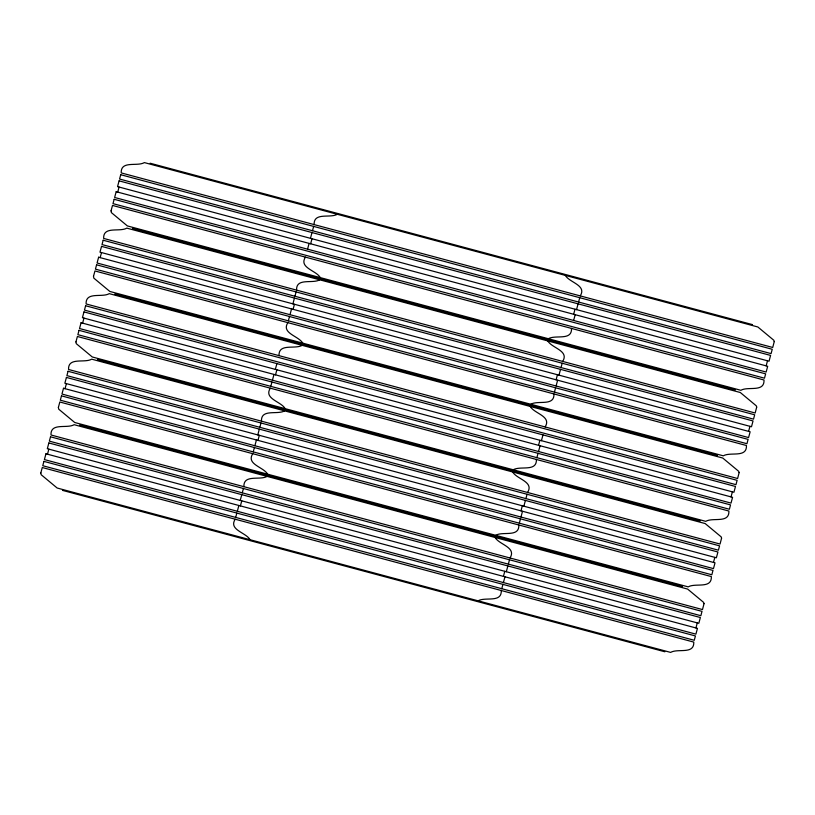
<?xml version="1.0" encoding="UTF-8"?>
<svg xmlns="http://www.w3.org/2000/svg" width="815" height="815" viewBox="0 0 815 815"><rect width="100%" height="100%" fill="white"/><g stroke="black" fill="none" stroke-linecap="round" stroke-linejoin="round"><path stroke-width="1.22" d="M47.494 454.2L48.849 449.147M65.047 388.684L66.402 383.62M82.61 323.158L83.965 318.095M100.163 257.632L101.518 252.569M117.717 192.106L119.072 187.053M235.189 519.216C228.332 529.933 246.049 532.47 250.073 539.713M235.678 517.413L236.839 513.073M237.328 511.27L238.876 505.483M240.231 500.42L241.78 494.644M242.259 492.831L243.42 488.501M243.909 486.687C243.328 473.984 259.934 480.636 267.045 476.388M252.752 453.69C245.896 464.418 263.602 466.944 267.636 474.187M253.231 451.887L254.392 447.547M254.881 445.744L256.43 439.957M257.784 434.904L259.333 429.118M259.822 427.315L260.983 422.975M261.462 421.172C260.882 408.458 277.487 415.11 284.598 410.862M270.305 388.174C263.449 398.892 281.165 401.428 285.189 408.661M270.794 386.361L271.955 382.031M272.434 380.218L273.983 374.442M275.348 369.378L276.896 363.592M279.025 355.646C278.445 342.932 295.05 349.594 302.161 345.336M287.868 322.648C281.002 333.366 298.718 335.902 302.752 343.146M288.347 320.835L289.508 316.505M289.997 314.692L291.546 308.916M292.901 303.852L294.449 298.066M294.938 296.263L296.1 291.923M296.579 290.12C295.998 277.406 312.603 284.068 319.714 279.81M305.421 257.122C298.565 267.84 316.271 270.376 320.305 277.62M307.55 249.176L309.099 243.39M310.454 238.326L312.002 232.55M312.491 230.737L313.653 226.407M314.142 224.594C313.561 211.88 330.167 218.542 337.278 214.284M240.405 505.901L241.77 500.838M257.968 440.375L259.323 435.312M275.521 374.849L276.876 369.786M293.084 309.323L294.439 304.26M310.637 243.797L311.992 238.744M503.426 576.368L504.78 571.315M520.979 510.842L522.334 505.789M538.542 445.326L539.897 440.263M556.095 379.8L557.45 374.737M573.648 314.274L575.013 309.211M501.276 590.518C501.857 603.232 485.251 596.57 478.14 600.818M501.765 588.705L502.926 584.375M503.415 582.562L504.964 576.786M506.319 571.723L507.867 565.936M508.346 564.133L509.507 559.793M509.996 557.99C516.853 547.273 499.147 544.736 495.113 537.493M518.839 524.992C519.42 537.706 502.814 531.044 495.703 535.302M519.318 523.189L520.479 518.849M520.968 517.036L522.517 511.26M523.872 506.197L525.42 500.42M525.909 498.607L527.071 494.277M527.55 492.464C534.416 481.747 516.7 479.21 512.666 471.966M536.392 459.466C536.973 472.18 520.367 465.518 513.256 469.776M536.881 457.663L538.043 453.323M538.521 451.52L540.07 445.734M541.435 440.671L542.984 434.894M545.113 426.938C551.969 416.221 534.253 413.684 530.229 406.451M553.956 393.94C554.536 406.654 537.931 399.992 530.82 404.25M554.434 392.137L555.596 387.797M556.085 385.994L557.633 380.208M558.988 375.155L560.537 369.368M561.026 367.565L562.187 363.225M562.666 361.422C569.522 350.695 551.816 348.168 547.782 340.925M571.509 328.425C572.089 341.128 555.484 334.476 548.373 338.724M573.638 320.468L575.186 314.692M576.541 309.629L578.09 303.842M578.579 302.039L579.74 297.699M580.229 295.896C587.085 285.179 569.369 282.642 565.345 275.399M695.928 627.947L697.283 622.894M713.482 562.432L714.837 557.368M731.035 496.906L732.39 491.842M748.598 431.38L749.953 426.316M766.151 365.853L767.506 360.801M150.154 163.224L752.51 324.625M132.723 228.282L735.079 389.682M132.59 228.75L734.947 390.151M115.16 293.797L717.516 455.198M115.037 294.276L717.394 455.677M97.606 359.323L699.963 520.724M97.484 359.802L699.841 521.203M80.053 424.849L682.41 586.25M79.921 425.318L682.277 586.718M62.49 490.375L664.846 651.776M40.821 472.945L41.168 474.717L57.162 488.022L670.643 652.408C677.754 648.149 694.36 654.812 693.779 642.098L42.278 467.525L40.821 472.945M58.385 407.419L58.731 409.191L74.715 422.496L688.206 586.882C695.307 582.623 711.923 589.286 711.342 576.572L59.831 401.999L58.385 407.419M75.938 341.903L76.284 343.665L92.268 356.97L705.759 521.356C712.87 517.097 729.476 523.76 728.895 511.046L77.394 336.483L75.938 341.903M93.491 276.377L93.847 278.149L109.831 291.444L723.312 455.829C730.423 451.581 747.029 458.234 746.448 445.52L94.948 270.957L93.491 276.377M111.054 210.851L111.4 212.623L127.385 225.928L740.876 390.304C747.987 386.055 764.592 392.718 764.012 380.004L112.501 205.431L111.054 210.851M704.017 603.67L702.499 609.569L50.988 434.996C50.408 422.282 67.013 428.945 74.124 424.697L687.616 589.072L703.6 602.377L704.017 603.67M721.581 538.144L720.053 544.043L68.552 369.48C67.971 356.766 84.577 363.419 91.688 359.171L705.169 523.556L721.153 536.851L721.581 538.144M739.134 472.619L737.606 478.517L86.105 303.954C85.524 291.24 102.13 297.903 109.241 293.645L722.732 458.03L738.716 471.335L739.134 472.619M756.697 407.093L755.169 413.001L103.658 238.428C103.077 225.714 119.693 232.377 126.794 228.118L740.285 392.504L756.269 405.809L756.697 407.093M774.25 341.577L772.722 347.475L121.221 172.902C120.64 160.188 137.246 166.851 144.357 162.593L757.838 326.978L773.832 340.283L774.25 341.577M43.918 461.382L42.757 465.722L694.268 640.284L695.429 635.955L43.918 461.382M45.956 453.792L44.407 459.579L695.908 634.141L697.457 628.365L45.956 453.792M48.859 442.953L47.311 448.729L698.812 623.302L700.37 617.525L48.859 442.953M50.51 436.809L49.348 441.139L700.849 615.712L702.01 611.372L50.51 436.809M61.482 395.856L60.32 400.196L711.821 574.769L712.982 570.429L61.482 395.856M63.509 388.266L61.96 394.053L713.471 568.625L715.02 562.839L63.509 388.266M66.422 377.427L64.864 383.213L716.375 557.776L717.923 552L66.422 377.427M68.063 371.283L66.901 375.623L718.402 550.186L719.574 545.856L68.063 371.283M79.035 330.33L77.873 334.67L729.384 509.243L730.546 504.903L79.035 330.33M81.072 322.74L79.524 328.527L731.024 503.099L732.573 497.313L81.072 322.74M83.976 311.901L82.427 317.687L733.928 492.26L735.476 486.474L83.976 311.901M85.616 305.757L84.454 310.097L735.965 484.67L737.127 480.33L85.616 305.757M96.598 264.814L95.426 269.144L746.937 443.717L748.099 439.377L96.598 264.814M98.625 257.224L97.077 263.001L748.577 437.574L750.136 431.787L98.625 257.224M101.529 246.375L99.98 252.161L751.491 426.734L753.04 420.947L101.529 246.375M103.179 240.231L102.018 244.571L753.518 419.144L754.68 414.804L103.179 240.231M114.151 199.288L112.99 203.628L764.49 378.191L765.652 373.861L114.151 199.288M116.188 191.698L114.63 197.475L766.141 372.048L767.689 366.271L116.188 191.698M119.092 180.859L117.543 186.635L769.044 361.208L770.593 355.422L119.092 180.859M120.732 174.716L119.571 179.045L771.082 353.618L772.243 349.278L120.732 174.716"/></g></svg>
